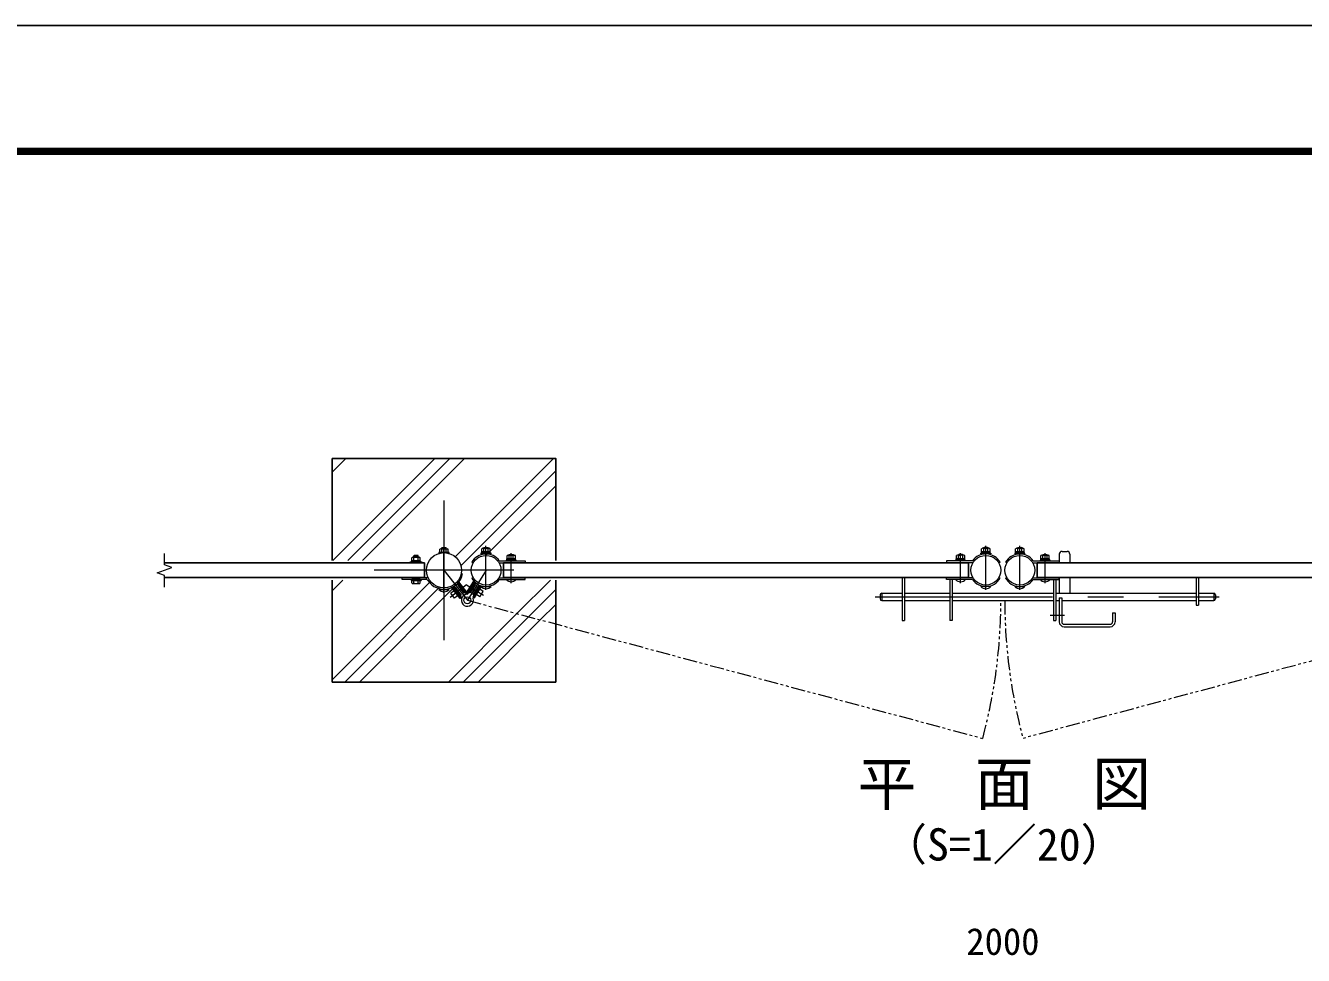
# Model space of a CAD drawing. Units: millimetres, scale not verified. Extents: x -4200 to 4200, y -2969 to 2971.
# Drawn here: x -74 to 2213, y 1307 to 2971 of the extents above; entities that cross this region are included whole.
import ezdxf
from ezdxf.enums import TextEntityAlignment as Align

# ---------------------------------------------------------------- set-up
doc = ezdxf.new("R2010")
doc.units = ezdxf.units.MM
doc.header["$LTSCALE"] = 10
doc.linetypes.add('USER1', pattern=[50.8, 31.75, -6.35, 6.35, -6.35])
doc.linetypes.add('USER2', pattern=[5, 2.5, -0.5, 0.5, -0.5, 0.5, -0.5])
for name, color, linetype, lineweight in [('0-0_D-STR1', 1, 'Continuous', 25), ('0-1_D-STR3', 3, 'Continuous', 13), ('0-2_D-BMK', 2, 'USER1', 13), ('0-3_D-STR-DIM', 7, 'Continuous', 13), ('0-8_D-DCR-HCH', 7, 'Continuous', 13), ('0-9_D-STR4', 7, 'Continuous', 25), ('0-A_D-TTL-TXT', 7, 'Continuous', 25), ('0-C_D-TTL', 2, 'Continuous', 25)]:
    doc.layers.add(name, color=color, linetype=linetype, lineweight=lineweight)
doc.styles.add('ＭＳ ゴシック', font='')
doc.styles.get('ＭＳ ゴシック').set_extended_font_data('MS Gothic')

msp = doc.modelspace()

# ---------------------------------------------------------------- linework, layer by layer
at = {"layer": '0-0_D-STR1'}
for p, q in [((640.24, 2009.12), (175.24, 2009.12)), ((640.24, 1983.12), (640.24, 2009.12)), ((781.74, 1983.12), (781.74, 2009.12)), ((781.74, 2009.12), (1613.74, 2009.12)), ((1613.74, 1983.12), (1613.74, 2009.12)), ((1736.74, 1983.12), (1736.74, 2009.12)), ((1736.74, 2009.12), (2568.74, 2009.12)), ((640.24, 1983.12), (175.24, 1983.12)), ((781.74, 1983.12), (1613.74, 1983.12)), ((1736.74, 1983.12), (2568.74, 1983.12))]:
    msp.add_line(p, q, dxfattribs=at)
at = {"layer": '0-1_D-STR3'}
for p, q in [((671.24, 2035.91), (672.04, 2036.71)), ((671.24, 2034.35), (671.24, 2035.91)), ((672.04, 2036.71), (678.44, 2036.71)), ((672.04, 2034.35), (672.04, 2036.71)), ((678.44, 2034.35), (678.44, 2036.71)), ((679.24, 2034.35), (679.24, 2035.91)), ((744.61, 2035.32), (756.16, 2035.32)), ((746.39, 2036.22), (747.19, 2037.02)), ((746.39, 2035.32), (746.39, 2036.22)), ((747.19, 2037.02), (753.59, 2037.02)), ((747.19, 2035.32), (747.19, 2037.02)), ((753.59, 2035.32), (753.59, 2037.02)), ((754.39, 2035.32), (754.39, 2036.22)), ((1650.62, 2035.32), (1639.08, 2035.32)), ((1640.84, 2035.32), (1640.84, 2036.22)), ((1648.04, 2037.02), (1641.64, 2037.02)), ((1641.64, 2035.32), (1641.64, 2037.02)), ((1648.04, 2035.32), (1648.04, 2037.02)), ((1648.84, 2036.22), (1648.04, 2037.02)), ((1648.84, 2035.32), (1648.84, 2036.22)), ((1699.86, 2035.32), (1711.41, 2035.32)), ((1701.64, 2036.22), (1702.44, 2037.02)), ((1701.64, 2035.32), (1701.64, 2036.22)), ((1702.44, 2037.02), (1708.84, 2037.02)), ((1702.44, 2035.32), (1702.44, 2037.02)), ((1708.84, 2035.32), (1708.84, 2037.02)), ((1709.64, 2035.32), (1709.64, 2036.22)), ((632.94, 2012.72), (617.54, 2012.72)), ((617.54, 2010.72), (617.54, 2012.72)), ((617.74, 2012.72), (617.74, 2018.52)), ((617.74, 2012.72), (632.74, 2012.72)), ((619.46, 2019.22), (631.01, 2019.22)), ((621.24, 2021.82), (622.24, 2022.82)), ((621.24, 2019.22), (621.24, 2021.82)), ((621.49, 2012.72), (621.49, 2018.52)), ((622.24, 2019.22), (622.24, 2022.82)), ((622.24, 2022.82), (628.24, 2022.82)), ((628.24, 2019.22), (628.24, 2022.82)), ((628.99, 2012.72), (628.99, 2018.52)), ((629.24, 2019.22), (629.24, 2021.82)), ((632.74, 2012.72), (632.74, 2018.52)), ((632.94, 2010.72), (632.94, 2012.72)), ((667.74, 2027.85), (667.74, 2033.65)), ((667.74, 2027.85), (682.74, 2027.85)), ((669.46, 2034.35), (681.01, 2034.35)), ((671.49, 2027.85), (671.49, 2033.65)), ((678.99, 2027.85), (678.99, 2033.65)), ((682.74, 2027.85), (682.74, 2033.65)), ((758.09, 2028.82), (742.69, 2028.82)), ((742.69, 2026.82), (742.69, 2028.82)), ((758.09, 2026.82), (742.69, 2026.82)), ((742.89, 2028.82), (742.89, 2034.62)), ((742.89, 2028.82), (757.89, 2028.82)), ((746.39, 2024.95), (746.39, 2025.22)), ((746.64, 2028.82), (746.64, 2034.62)), ((747.19, 2025.05), (747.19, 2025.22)), ((753.59, 2025.05), (753.59, 2025.22)), ((754.14, 2028.82), (754.14, 2034.62)), ((754.39, 2024.95), (754.39, 2025.22)), ((757.89, 2028.82), (757.89, 2034.62)), ((758.09, 2026.82), (758.09, 2028.82)), ((774.22, 2012.82), (820.54, 2012.82)), ((803.24, 2016.42), (787.84, 2016.42)), ((787.84, 2014.42), (787.84, 2016.42)), ((803.24, 2014.42), (787.84, 2014.42)), ((788.04, 2016.42), (788.04, 2022.22)), ((788.04, 2016.42), (803.04, 2016.42)), ((789.76, 2022.92), (801.31, 2022.92)), ((791.54, 2023.62), (792.34, 2024.42)), ((791.54, 2022.92), (791.54, 2023.62)), ((791.79, 2016.42), (791.79, 2022.22)), ((792.34, 2024.42), (798.74, 2024.42)), ((792.34, 2022.92), (792.34, 2024.42)), ((798.74, 2022.92), (798.74, 2024.42)), ((799.29, 2016.42), (799.29, 2022.22)), ((799.54, 2022.92), (799.54, 2023.62)), ((803.04, 2016.42), (803.04, 2022.22)), ((803.24, 2014.42), (803.24, 2016.42)), ((820.54, 2012.82), (820.54, 2009.62)), ((1574.69, 2012.82), (1574.69, 2009.62)), ((1621.01, 2012.82), (1574.69, 2012.82)), ((1591.99, 2016.42), (1607.39, 2016.42)), ((1591.99, 2014.42), (1591.99, 2016.42)), ((1591.99, 2014.42), (1607.39, 2014.42)), ((1592.19, 2016.42), (1592.19, 2022.22)), ((1607.19, 2016.42), (1592.19, 2016.42)), ((1605.47, 2022.92), (1593.93, 2022.92)), ((1595.69, 2022.92), (1595.69, 2023.62)), ((1595.94, 2016.42), (1595.94, 2022.22)), ((1602.89, 2024.42), (1596.49, 2024.42)), ((1596.49, 2022.92), (1596.49, 2024.42)), ((1602.89, 2022.92), (1602.89, 2024.42)), ((1603.69, 2023.62), (1602.89, 2024.42)), ((1603.44, 2016.42), (1603.44, 2022.22)), ((1603.69, 2022.92), (1603.69, 2023.62)), ((1607.19, 2016.42), (1607.19, 2022.22)), ((1607.39, 2014.42), (1607.39, 2016.42)), ((1637.14, 2028.82), (1652.54, 2028.82)), ((1637.14, 2026.82), (1637.14, 2028.82)), ((1637.14, 2026.82), (1652.54, 2026.82)), ((1637.34, 2028.82), (1637.34, 2034.62)), ((1652.34, 2028.82), (1637.34, 2028.82)), ((1641.09, 2028.82), (1641.09, 2034.62)), ((1648.59, 2028.82), (1648.59, 2034.62)), ((1652.34, 2028.82), (1652.34, 2034.62)), ((1652.54, 2026.82), (1652.54, 2028.82)), ((1713.34, 2028.82), (1697.94, 2028.82)), ((1697.94, 2026.82), (1697.94, 2028.82)), ((1713.34, 2026.82), (1697.94, 2026.82)), ((1698.14, 2028.82), (1698.14, 2034.62)), ((1698.14, 2028.82), (1713.14, 2028.82)), ((1701.89, 2028.82), (1701.89, 2034.62)), ((1709.39, 2028.82), (1709.39, 2034.62)), ((1713.14, 2028.82), (1713.14, 2034.62)), ((1713.34, 2026.82), (1713.34, 2028.82)), ((1729.47, 2012.82), (1775.79, 2012.82)), ((1758.49, 2016.42), (1743.09, 2016.42)), ((1743.09, 2014.42), (1743.09, 2016.42)), ((1758.49, 2014.42), (1743.09, 2014.42)), ((1743.29, 2016.42), (1743.29, 2022.22)), ((1743.29, 2016.42), (1758.29, 2016.42)), ((1745.01, 2022.92), (1756.56, 2022.92)), ((1746.79, 2023.62), (1747.59, 2024.42)), ((1746.79, 2022.92), (1746.79, 2023.62)), ((1747.04, 2016.42), (1747.04, 2022.22)), ((1747.59, 2024.42), (1753.99, 2024.42)), ((1747.59, 2022.92), (1747.59, 2024.42)), ((1753.99, 2022.92), (1753.99, 2024.42)), ((1754.54, 2016.42), (1754.54, 2022.22)), ((1754.79, 2022.92), (1754.79, 2023.62)), ((1758.29, 2016.42), (1758.29, 2022.22)), ((1758.49, 2014.42), (1758.49, 2016.42)), ((1775.79, 2012.82), (1775.79, 2009.62)), ((1776.14, 2024.92), (1776.14, 2009.12)), ((1781.14, 2029.92), (1790.14, 2029.92)), ((1795.14, 2024.92), (1795.14, 2009.12)), ((636.24, 2010.72), (614.24, 2010.72)), ((614.24, 2009.12), (614.24, 2010.72)), ((614.24, 2009.12), (614.24, 2010.72)), ((636.24, 2009.12), (614.24, 2009.12)), ((632.94, 2010.72), (617.54, 2010.72)), ((636.24, 2009.12), (636.24, 2010.72)), ((636.24, 2009.12), (636.24, 2010.72)), ((706.12, 1990.15), (708.57, 1989.67)), ((724.99, 2010.33), (727.37, 2009)), ((773.56, 2009.62), (820.54, 2009.62)), ((1621.92, 2009.62), (1574.69, 2009.62)), ((1670.24, 2010.33), (1668.06, 2009.11)), ((1680.24, 2010.33), (1682.42, 2009.11)), ((1728.56, 2009.62), (1775.79, 2009.62)), ((600.24, 1979.42), (600.24, 1982.62)), ((643.87, 1982.62), (600.24, 1982.62)), ((643.87, 1979.42), (600.24, 1979.42)), ((616.24, 1979.42), (616.24, 1977.82)), ((616.24, 1977.82), (634.24, 1977.82)), ((617.74, 1982.62), (617.74, 1983.12)), ((617.74, 1982.62), (632.74, 1982.62)), ((617.74, 1973.4), (617.74, 1977.82)), ((617.74, 1977.82), (632.74, 1977.82)), ((619.61, 1972.32), (630.87, 1972.32)), ((621.48, 1973.4), (621.48, 1977.82)), ((621.49, 1982.62), (621.49, 1983.12)), ((628.99, 1982.62), (628.99, 1983.12)), ((629, 1973.4), (629, 1977.82)), ((632.74, 1982.62), (632.74, 1983.12)), ((632.74, 1973.4), (632.74, 1977.82)), ((643.87, 1979.42), (643.87, 1982.62)), ((692.1, 1966.65), (692.06, 1966.38)), ((699.68, 1972.56), (699.95, 1972.53)), ((701.49, 1970.56), (699.91, 1969.33)), ((699.91, 1969.33), (710.97, 1955.13)), ((699.95, 1972.53), (713.51, 1955.12)), ((715.49, 1954.21), (700.51, 1973.45)), ((716.33, 1956.86), (702.02, 1975.25)), ((715.5, 1955.53), (728.72, 1976.7)), ((717.45, 1954.31), (730.38, 1975)), ((731.01, 1974.13), (719.32, 1955.42)), ((731.38, 1970.95), (721.85, 1955.69)), ((724.99, 1981.92), (727.37, 1983.25)), ((727.63, 1947.95), (740.6, 1968.72)), ((739.49, 1968.84), (727.8, 1950.12)), ((731.38, 1970.95), (729.69, 1972.01)), ((731.27, 1974.19), (731.01, 1974.13)), ((739.42, 1969.17), (739.49, 1968.84)), ((741.39, 1967.02), (759.39, 1967.02)), ((742.25, 1967.02), (742.87, 1968.01)), ((744.74, 1967.02), (744.74, 1967.58)), ((756.04, 1967.02), (756.04, 1967.58)), ((773.56, 1982.62), (820.54, 1982.62)), ((774.22, 1979.42), (820.54, 1979.42)), ((786.54, 1979.42), (804.54, 1979.42)), ((789.89, 1982.82), (790.41, 1983.12)), ((789.89, 1982.62), (789.89, 1982.82)), ((801.19, 1982.82), (800.67, 1983.12)), ((801.19, 1982.62), (801.19, 1982.82)), ((820.54, 1979.42), (820.54, 1982.62)), ((1499.34, 1983.12), (1499.34, 1905.92)), ((1574.69, 1979.42), (1574.69, 1982.62)), ((1621.92, 1982.62), (1574.69, 1982.62)), ((1621.01, 1979.42), (1574.69, 1979.42)), ((1580.34, 1979.42), (1580.34, 1905.92)), ((1608.69, 1979.42), (1590.69, 1979.42)), ((1594.04, 1982.82), (1594.56, 1983.12)), ((1594.04, 1982.62), (1594.04, 1982.82)), ((1605.34, 1982.82), (1604.82, 1983.12)), ((1605.34, 1982.62), (1605.34, 1982.82)), ((1653.84, 1967.02), (1635.84, 1967.02)), ((1639.19, 1967.02), (1639.19, 1967.58)), ((1650.49, 1967.02), (1650.49, 1967.58)), ((1670.24, 1981.92), (1668.06, 1983.14)), ((1680.24, 1981.92), (1682.42, 1983.14)), ((1696.64, 1967.02), (1714.64, 1967.02)), ((1699.99, 1967.02), (1699.99, 1967.58)), ((1711.29, 1967.02), (1711.29, 1967.58)), ((1728.56, 1982.62), (1775.79, 1982.62)), ((1729.47, 1979.42), (1775.79, 1979.42)), ((1741.79, 1979.42), (1759.79, 1979.42)), ((1745.14, 1982.82), (1745.66, 1983.12)), ((1745.14, 1982.62), (1745.14, 1982.82)), ((1756.44, 1982.82), (1755.92, 1983.12)), ((1756.44, 1982.62), (1756.44, 1982.82)), ((1765.64, 1983.12), (1765.64, 1982.62)), ((1770.14, 1983.12), (1770.14, 1982.62)), ((1770.14, 1979.42), (1770.14, 1905.92)), ((1775.79, 1979.42), (1775.79, 1982.62)), ((1776.14, 1983.12), (1776.14, 1954.92)), ((1795.14, 1983.12), (1795.14, 1954.92)), ((2021.14, 1983.12), (2021.14, 1933.42)), ((2025.64, 1983.12), (2025.64, 1933.42)), ((666.24, 1961.71), (684.24, 1961.71)), ((669.59, 1961.71), (669.59, 1962.65)), ((680.89, 1961.71), (680.89, 1962.65)), ((693.26, 1959.47), (687.34, 1954.87)), ((694.1, 1946.19), (687.34, 1954.87)), ((704.21, 1945.42), (688.92, 1965.05)), ((706.02, 1946.83), (691.04, 1966.07)), ((692.06, 1966.38), (705.62, 1948.97)), ((695.18, 1965.64), (693.6, 1964.41)), ((700.02, 1950.8), (694.1, 1946.19)), ((695.87, 1961.5), (695.08, 1960.89)), ((702.62, 1952.82), (695.87, 1961.5)), ((702.62, 1952.82), (701.84, 1952.21)), ((706.02, 1946.83), (704.21, 1945.42)), ((712.55, 1956.35), (710.97, 1955.13)), ((715.49, 1954.21), (716.43, 1954.94)), ((717.45, 1954.31), (715.5, 1955.53)), ((721.85, 1955.69), (720.15, 1956.75)), ((728.63, 1951.45), (726.94, 1952.51)), ((727.63, 1947.95), (729.58, 1946.73)), ((729.56, 1946.7), (741.91, 1966.48)), ((730.47, 1954.38), (736.29, 1963.71)), ((731.31, 1953.85), (730.47, 1954.38)), ((739.63, 1948.66), (733.26, 1952.63)), ((737.14, 1963.18), (736.29, 1963.71)), ((745.45, 1957.99), (739.09, 1961.96)), ((739.63, 1948.66), (745.45, 1957.99)), ((1455.64, 1951.92), (1455.64, 1944.92)), ((1458.64, 1954.92), (1494.84, 1954.92)), ((1458.64, 1954.92), (1458.64, 1941.92)), ((1499.34, 1954.92), (1580.34, 1954.92)), ((1584.84, 1954.92), (1765.64, 1954.92)), ((1770.14, 1954.92), (2021.14, 1954.92)), ((1776.14, 1946.92), (1776.14, 1903.92)), ((1776.14, 1946.92), (1780.64, 1946.92)), ((1780.64, 1946.92), (1780.64, 1903.92)), ((2025.64, 1954.92), (2052.64, 1954.92)), ((2052.64, 1954.92), (2052.64, 1941.92)), ((2055.64, 1951.92), (2055.64, 1944.92)), ((1458.64, 1941.92), (1494.84, 1941.92)), ((1499.34, 1941.92), (1580.34, 1941.92)), ((1584.84, 1941.92), (1765.64, 1941.92)), ((1770.14, 1941.92), (1776.14, 1941.92)), ((1780.64, 1941.92), (2021.14, 1941.92)), ((2021.14, 1933.42), (2025.64, 1933.42)), ((2025.64, 1941.92), (2052.64, 1941.92)), ((1785.14, 1899.42), (1867.14, 1899.42)), ((1871.64, 1919.92), (1871.64, 1903.92)), ((1871.64, 1919.92), (1876.14, 1919.92)), ((1876.14, 1919.92), (1876.14, 1903.92)), ((1785.14, 1894.92), (1867.14, 1894.92))]:
    msp.add_line(p, q, dxfattribs=at)
for points in [[(671.24, 2035.91), (679.24, 2035.91), (678.44, 2036.71)], [(746.39, 2036.22), (754.39, 2036.22), (753.59, 2037.02)], [(1648.84, 2036.22), (1640.84, 2036.22), (1641.64, 2037.02)], [(1701.64, 2036.22), (1709.64, 2036.22), (1708.84, 2037.02)], [(621.24, 2021.82), (629.24, 2021.82), (628.24, 2022.82)], [(684.24, 2026.26), (684.24, 2027.85), (666.24, 2027.85), (666.24, 2026.26)], [(791.54, 2023.62), (799.54, 2023.62), (798.74, 2024.42)], [(1603.69, 2023.62), (1595.69, 2023.62), (1596.49, 2024.42)], [(1746.79, 2023.62), (1754.79, 2023.62), (1753.99, 2024.42)], [(616.24, 1979.42), (634.24, 1979.42), (634.24, 1977.82)], [(738.17, 1966.72), (736.47, 1967.78), (726.94, 1952.51)], [(1494.84, 1983.12), (1494.84, 1905.92), (1499.34, 1905.92)], [(1584.84, 1979.42), (1584.84, 1905.92), (1580.34, 1905.92)], [(1765.64, 1979.42), (1765.64, 1905.92), (1770.14, 1905.92)], [(695.18, 1965.64), (706.24, 1951.44), (704.66, 1950.21)]]:
    msp.add_lwpolyline(points, dxfattribs=at)
for points in [[(741.39, 2026.82), (741.39, 2025.22), (759.39, 2025.22), (759.39, 2026.82)], [(786.54, 2014.42), (786.54, 2012.82), (804.54, 2012.82), (804.54, 2014.42)], [(1608.69, 2014.42), (1608.69, 2012.82), (1590.69, 2012.82), (1590.69, 2014.42)], [(1653.84, 2026.82), (1653.84, 2025.22), (1635.84, 2025.22), (1635.84, 2026.82)], [(1696.64, 2026.82), (1696.64, 2025.22), (1714.64, 2025.22), (1714.64, 2026.82)], [(1741.79, 2014.42), (1741.79, 2012.82), (1759.79, 2012.82), (1759.79, 2014.42)]]:
    msp.add_lwpolyline(points, close=True, dxfattribs=at)
for centre, radius in [((675.24, 1996.12), 31.45), ((750.64, 1996.12), 26.6), ((1644.84, 1996.12), 26.6), ((1705.64, 1996.12), 26.6), ((717.08, 1942.39), 6.3)]:
    msp.add_circle(centre, radius, dxfattribs=at)
for centre, radius, start, end in [((744.77, 2032.48), 2.85, 48.83491, 131.16509), ((750.39, 2024.93), 10.39, 68.85295, 111.14705), ((756.02, 2032.48), 2.85, 48.86505, 131.13495), ((1639.22, 2032.48), 2.85, 48.86505, 131.13495), ((1644.84, 2024.93), 10.39, 68.85295, 111.14705), ((1650.47, 2032.48), 2.85, 48.83491, 131.16509), ((1700.02, 2032.48), 2.85, 48.83491, 131.16509), ((1705.64, 2024.93), 10.39, 68.85295, 111.14705), ((1711.27, 2032.48), 2.85, 48.86505, 131.13495), ((619.62, 2016.38), 2.85, 48.83491, 131.16509), ((625.24, 2008.83), 10.39, 68.85295, 111.14705), ((630.87, 2016.38), 2.85, 48.86505, 131.13495), ((669.62, 2031.5), 2.85, 48.83491, 131.16509), ((675.24, 2023.95), 10.39, 68.85295, 111.14705), ((680.87, 2031.5), 2.85, 48.86505, 131.13495), ((750.39, 1996.12), 29.1, 35.02146, 150.7918), ((789.92, 2020.08), 2.85, 48.83491, 131.16509), ((795.54, 2012.53), 10.39, 68.85295, 111.14705), ((801.17, 2020.08), 2.85, 48.86505, 131.13495), ((1594.07, 2020.08), 2.85, 48.86505, 131.13495), ((1599.69, 2012.53), 10.39, 68.85295, 111.14705), ((1605.32, 2020.08), 2.85, 48.83491, 131.16509), ((1644.84, 1996.12), 29.1, 29.2082, 144.97854), ((1705.64, 1996.12), 29.1, 35.02146, 150.7918), ((1745.17, 2020.08), 2.85, 48.83491, 131.16509), ((1750.79, 2012.53), 10.39, 68.85295, 111.14705), ((1756.42, 2020.08), 2.85, 48.86505, 131.13495), ((1781.14, 2024.92), 5, 90, 180), ((1790.14, 2024.92), 5, 0, 90), ((675.24, 1996.12), 33.95, 212.38911, 349.04288), ((619.61, 1974.48), 2.16, 210, 330), ((625.24, 1979.4), 7.08, 237.93138, 302.06862), ((630.87, 1974.48), 2.16, 210, 330), ((643.87, 1976.22), 6.4, 57.09885, 90), ((643.87, 1976.22), 3.2, 32.38911, 90), ((750.39, 1996.12), 29.1, 209.2082, 324.97854), ((750.39, 1975.15), 12.12, 222.07502, 317.92498), ((795.54, 1987.55), 12.12, 222.07502, 317.92498), ((792.72, 1976.48), 6.95, 106.90112, 113.9872), ((792.72, 1976.48), 6.95, 66.0128, 73.09888), ((798.37, 1976.42), 7, 106.71589, 113.81332), ((798.37, 1976.42), 7, 66.18668, 73.28411), ((1599.69, 1987.55), 12.12, 222.07502, 317.92498), ((1596.87, 1976.42), 7, 106.71589, 113.81332), ((1596.87, 1976.42), 7, 66.18668, 73.28411), ((1602.52, 1976.48), 6.95, 106.90112, 113.9872), ((1602.52, 1976.48), 6.95, 66.0128, 73.09888), ((1644.84, 1996.12), 29.1, 215.02146, 330.7918), ((1644.84, 1975.15), 12.12, 222.07502, 317.92498), ((1705.64, 1996.12), 29.1, 209.2082, 324.97854), ((1705.64, 1975.15), 12.12, 222.07502, 317.92498), ((1750.79, 1987.55), 12.12, 222.07502, 317.92498), ((1747.97, 1976.48), 6.95, 106.90112, 113.9872), ((1747.97, 1976.48), 6.95, 66.0128, 73.09888), ((1753.62, 1976.42), 7, 106.71589, 113.81332), ((1753.62, 1976.42), 7, 66.18668, 73.28411), ((675.24, 1969.83), 12.12, 222.07502, 317.92498), ((701.68, 1945.9), 5, 347.17344, 37.90819), ((717.08, 1942.39), 10.8, 97.27686, 18.74636), ((717.46, 1958.19), 5, 217.90819, 259.49832), ((715.08, 1958.07), 5, 277.27686, 328.01161), ((732.04, 1947.47), 5, 148.01161, 198.74636), ((1458.64, 1951.92), 3, 90, 180), ((1458.64, 1944.92), 3, 180, 270), ((2052.64, 1951.92), 3, 0, 90), ((2052.64, 1944.92), 3, 270, 0), ((1785.14, 1903.92), 9, 180, 270), ((1785.14, 1903.92), 4.5, 180, 270), ((1867.14, 1903.92), 4.5, 270, 0), ((1867.14, 1903.92), 9, 270, 0)]:
    msp.add_arc(centre, radius, start, end, dxfattribs=at)
at = {"layer": '0-2_D-BMK'}
for p, q in [((675.24, 2121.12), (675.24, 1871.12)), ((675.24, 2121.12), (675.24, 1871.12)), ((750.39, 1960.86), (750.39, 2039.54)), ((1644.84, 1960.86), (1644.84, 2039.54)), ((1705.64, 1960.86), (1705.64, 2039.54)), ((675.24, 1955.54), (675.24, 2034.22)), ((795.54, 1973.26), (795.54, 2026.94)), ((1599.69, 1973.26), (1599.69, 2026.94)), ((1750.79, 1973.26), (1750.79, 2026.94)), ((800.24, 1996.12), (550.24, 1996.12)), ((675.24, 1996.12), (717.08, 1942.39)), ((750.64, 1996.12), (717.08, 1942.39)), ((715.81, 1970.3), (686.41, 1947.4)), ((715.58, 1970.22), (745.97, 1951.23)), ((1446.61, 1948.42), (2062.19, 1948.42)), ((1760.21, 1915.92), (1785.36, 1915.92))]:
    msp.add_line(p, q, dxfattribs=at)
at = {"layer": '0-2_D-BMK', "linetype": 'USER2'}
for p, q in [((717.08, 1942.39), (1639.1, 1695.34)), ((2633.4, 1942.39), (1711.39, 1695.34))]:
    msp.add_line(p, q, dxfattribs=at)
for centre, start, end in [((717.08, 1942.39), 345, 359.97183), ((2633.4, 1942.39), 180.02817, 195)]:
    msp.add_arc(centre, 954.67, start, end, dxfattribs=at)
at = {"layer": '0-3_D-STR-DIM'}
for p, q in [((175.24, 2005.74), (175.24, 2026.12)), ((162.03, 1991.32), (188.46, 2000.93)), ((175.24, 1986.51), (162.03, 1991.32)), ((188.46, 2000.93), (175.24, 2005.74)), ((175.24, 1966.12), (175.24, 1986.51))]:
    msp.add_line(p, q, dxfattribs=at)
at = {"layer": '0-8_D-DCR-HCH'}
for p, q in [((475.24, 2171.47), (499.89, 2196.12)), ((476.49, 2013.62), (658.99, 2196.12)), ((503.01, 2013.62), (685.51, 2196.12)), ((529.52, 2013.62), (712.02, 2196.12)), ((695.87, 2020.87), (871.12, 2196.12)), ((706.27, 2004.76), (875.24, 2173.73)), ((751.53, 2023.5), (875.24, 2147.21)), ((475.24, 1959.34), (494.52, 1978.62)), ((475.24, 1800.24), (650.43, 1975.43)), ((497.64, 1796.12), (666.6, 1965.08)), ((524.16, 1796.12), (690.74, 1962.71))]:
    msp.add_line(p, q, dxfattribs=at)
for points in [[(683.26, 1796.12), (805.76, 1918.63), (865.76, 1978.62)], [(709.77, 1796.12), (826.68, 1913.03), (875.24, 1961.6)], [(736.29, 1796.12), (847.59, 1907.43), (875.24, 1935.08)]]:
    msp.add_lwpolyline(points, dxfattribs=at)
at = {"layer": '0-9_D-STR4'}
msp.add_line((475.24, 2196.12), (475.24, 2013.62), dxfattribs=at)
for points in [[(875.24, 2013.62), (875.24, 2196.12), (475.24, 2196.12)], [(475.24, 1978.62), (475.24, 1796.12), (875.24, 1796.12), (875.24, 1978.62)]]:
    msp.add_lwpolyline(points, dxfattribs=at)
at = {"layer": '0-C_D-TTL'}
for points in [[(-4200.45, 2970.62), (4199.55, 2970.62), (4199.55, -2969.38), (-4200.45, -2969.38)], [(-3930.45, 2750.62), (3929.55, 2750.62), (3929.55, -2749.38), (-3930.45, -2749.38)], [(-3927.95, 2748.12), (3927.05, 2748.12), (3927.05, -2746.88), (-3927.95, -2746.88)], [(-3925.45, 2745.62), (3924.55, 2745.62), (3924.55, -2744.38), (-3925.45, -2744.38)], [(-3922.95, 2743.12), (3922.05, 2743.12), (3922.05, -2741.88), (-3922.95, -2741.88)], [(-3920.45, 2740.62), (3919.55, 2740.62), (3919.55, -2739.38), (-3920.45, -2739.38)]]:
    msp.add_lwpolyline(points, close=True, dxfattribs=at)

# ---------------------------------------------------------------- texts
at = {"layer": '0-3_D-STR-DIM', "style": 'ＭＳ ゴシック'}
msp.add_text('2000', height=48.09, dxfattribs=at).set_placement((1609.99, 1293.49), align=Align.BOTTOM_LEFT)
at = {"layer": '0-A_D-TTL-TXT', "style": 'ＭＳ ゴシック'}
for s, height, p in [('平\u3000面\u3000図', 76.98, (1415.34, 1552.6)), ('（S=1／20）', 57.7, (1460.83, 1459.4))]:
    msp.add_text(s, height=height, dxfattribs=at).set_placement(p, align=Align.BOTTOM_LEFT)

doc.saveas('drawing.dxf')
